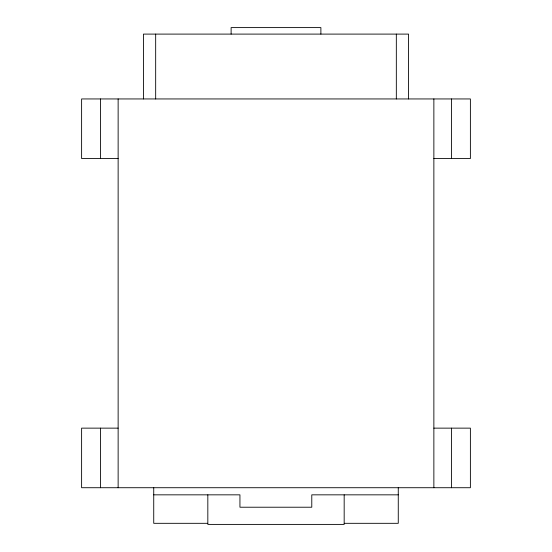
<?xml version="1.0" encoding="UTF-8"?>
<svg xmlns="http://www.w3.org/2000/svg" width="552" height="552" viewBox="0 0 552 552"><rect width="100%" height="100%" fill="white"/><g stroke="black" fill="none" stroke-linecap="round" stroke-linejoin="round"><path stroke-width="0.83" d="M118.135 158.534L81.613 158.534L81.613 98.946L470.387 98.946L470.387 158.534L433.831 158.534M118.135 428.138L81.613 428.138L81.613 487.72L470.387 487.72L470.387 428.138L433.865 428.138M153.732 494.84L239.941 494.84L239.941 507.219L311.783 507.219L311.783 494.84L398.268 494.84M207.793 523.317L153.732 523.317L153.732 487.72M344.207 523.317L398.268 523.317L398.268 487.72M451.508 98.946L451.508 158.534M451.508 428.138L451.508 487.72M433.865 98.946L433.865 487.72M408.556 98.946L408.556 34.1L143.444 34.1L143.444 98.946M396.329 34.1L396.329 98.946M344.172 494.84L344.172 524.4L207.828 524.4L207.828 494.84M320.885 34.1L320.885 27.6L231.115 27.6L231.115 34.1M155.671 34.1L155.671 98.946M118.135 98.946L118.135 487.72M100.492 98.946L100.492 158.534M100.492 428.138L100.492 487.72"/></g></svg>
